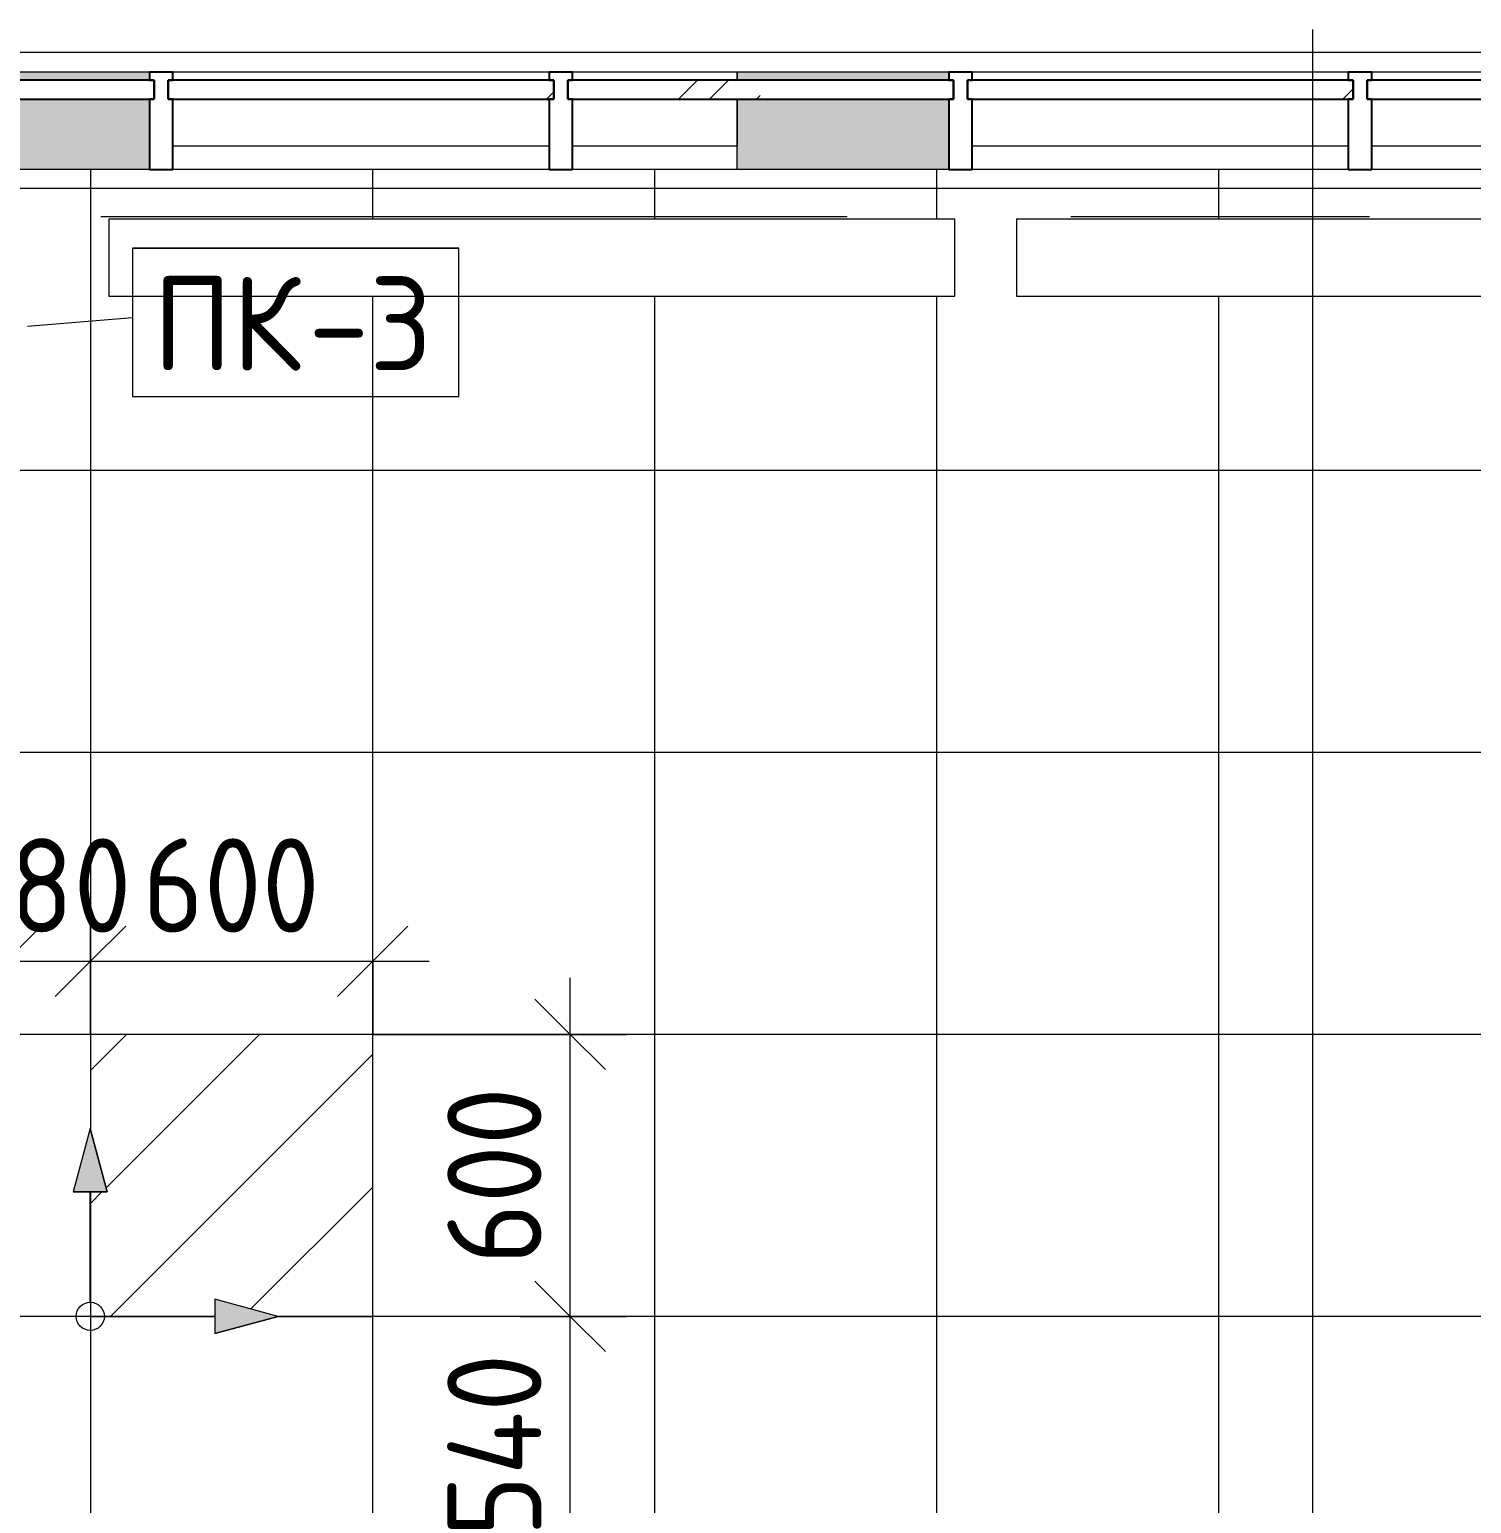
# Model space of a CAD drawing. Header units: millimetres. Extents: x -4005 to 195566, y -8553 to 29000.
# Drawn here: x 9780 to 12847, y 24262 to 27398 of the extents above; entities that cross this region are included whole.
import ezdxf

# ---------------------------------------------------------------- set-up
doc = ezdxf.new("R2010")
doc.units = ezdxf.units.MM
doc.linetypes.add('Осевая', pattern=[3175, 635, -476.25, 1587.5, -476.25])
for name, color, linetype, lineweight in [('A-ANNO-DIMS', 7, 'Continuous', 9), ('A-ANNO-DIMS-100', 7, 'Continuous', 9), ('A-DETL', 7, 'Continuous', 9), ('A-DETL-GENF', 7, 'Continuous', 9), ('A-FLOR-PATT', 7, 'Continuous', 9), ('A-GENM-IDEN', 7, 'Continuous', 9), ('A-GLAZ-CURT', 7, 'Continuous', 9), ('A-GLAZ-CURT-1', 7, 'Continuous', 25), ('A-GLAZ-CWMG', 7, 'Continuous', 9), ('A-GLAZ-CWMG-1', 7, 'Continuous', 25), ('A-WALL', 7, 'Continuous', 9), ('M-EQPM', 7, 'Continuous', 9), ('Оси', 7, 'Continuous', 9), ('Оси-2', 7, 'Осевая', 9)]:
    doc.layers.add(name, color=color, linetype=linetype, lineweight=lineweight)
for name, color, linetype, lineweight, true_color in [('A-DETL-GENF-4', 7, 'Continuous', 9, 0x004000), ('A-FLOR-1', 7, 'Continuous', 9, 0x787878), ('M-EQPM-1', 9, 'Continuous', 9, 0x808080)]:
    doc.layers.add(name, color=color, linetype=linetype, lineweight=lineweight, true_color=true_color)
doc.styles.add('GOST Common_1', font='GOST_Common.ttf', dxfattribs={"height": 200})
doc.styles.add('ISOCPEUR_1', font='isocpeur.ttf', dxfattribs={"width": 0.9, "height": 200})
doc.dimstyles.new('ISO-2_0_0_9К_Средний_округл2', dxfattribs={"dimscale": 304.8, "dimtxt": 199.196235, "dimasz": 0.492126, "dimexe": 0.393701, "dimexo": 0, "dimgap": 0, "dimtad": 1, "dimdec": 0, "dimrnd": 10, "dimzin": 0, "dimdsep": 46, "dimtxsty": 'ISOCPEUR_1', "dimblk1": 'OBLIQUE', "dimblk2": 'OBLIQUE', "dimsah": 1, "dimcen": 0.09, "dimdle": 0.393701, "dimazin": 0, "dimtfac": 1, "dimtdec": 4, "dimtix": 1, "dimtmove": 0, "dimatfit": 3, "dimfxl": 1, "dimtvp": 1, "dimtolj": 1, "dimtzin": 0, "dimarcsym": 2})

# ---------------------------------------------------------------- blocks, each defined once
blk = doc.blocks.new('Системная панель - Стекло - 40мм-V13-План отделки полов с раскладкой материалов 1 этажа в осях 1-12')
at = {"layer": 'A-GLAZ-CURT'}
h = blk.add_hatch(dxfattribs=at)
h.set_pattern_fill('FP_27', color=256, style=0, pattern_type=2)
h.set_pattern_definition([(45, (-10585, -27190), (-282.8427, 282.8427), [200, -600]), (45, (-10785, -27290), (-282.8427, 282.8427), [600, -200]), (45, (-10385, -27390), (-282.8427, 282.8427), [200, -600])])
h.paths.add_polyline_path([(-35.6, -40), (410, -40), (410, 0), (-410, 0), (-410, -40), (-374.2, -40)])
at = {"layer": 'A-GLAZ-CURT-1'}
for p, q in [((410, 0), (-410, 0)), ((-410, 0), (-410, -40)), ((410, -40), (410, 0)), ((-410, -40), (410, -40))]:
    blk.add_line(p, q, dxfattribs=at)
blk = doc.blocks.new('Системная панель - Стекло - 40мм-22856068-План отделки полов с раскладкой материалов 1 этажа в осях 1-12')
at = {"layer": 'A-GLAZ-CURT'}
h = blk.add_hatch(dxfattribs=at)
h.set_pattern_fill('FP_28', color=256, style=0, pattern_type=2)
h.set_pattern_definition([(45, (-11435.13, -27190), (-282.8427, 282.8427), [200, -600]), (45, (-11635.13, -27290), (-282.8427, 282.8427), [600, -200]), (45, (-11235.13, -27390), (-282.8427, 282.8427), [200, -600])])
h.paths.add_polyline_path([(-50.1, -40), (410.1, -40), (410.1, 0), (-410.1, 0), (-410.1, -40), (-208.6, -40)])
at = {"layer": 'A-GLAZ-CURT-1'}
for p, q in [((410.1, 0), (-410.1, 0)), ((-410.1, 0), (-410.1, -40)), ((410.1, -40), (410.1, 0)), ((-410.1, -40), (410.1, -40))]:
    blk.add_line(p, q, dxfattribs=at)
blk = doc.blocks.new('Системная панель - Стекло - 40мм-V14-План отделки полов с раскладкой материалов 1 этажа в осях 1-12')
at = {"layer": 'A-GLAZ-CURT'}
h = blk.add_hatch(dxfattribs=at)
h.set_pattern_fill('FP_29', color=256, style=0, pattern_type=2)
h.set_pattern_definition([(45, (-12285.26, -27190), (-282.8427, 282.8427), [200, -600]), (45, (-12485.26, -27290), (-282.8427, 282.8427), [600, -200]), (45, (-12085.26, -27390), (-282.8427, 282.8427), [200, -600])])
h.paths.add_polyline_path([(-400, -40), (410, -40), (410, 0), (-410, 0), (-410, -40)])
at = {"layer": 'A-GLAZ-CURT-1'}
for p, q in [((410, 0), (-410, 0)), ((-410, 0), (-410, -40)), ((410, -40), (410, 0)), ((-410, -40), (410, -40))]:
    blk.add_line(p, q, dxfattribs=at)
blk = doc.blocks.new('Системная панель - Стекло - 40мм-V15-План отделки полов с раскладкой материалов 1 этажа в осях 1-12')
at = {"layer": 'A-GLAZ-CURT'}
h = blk.add_hatch(dxfattribs=at)
h.set_pattern_fill('FP_30', color=256, style=0, pattern_type=2)
h.set_pattern_definition([(45, (-13122.76, -27190), (-282.8427, 282.8427), [200, -600]), (45, (-13322.76, -27290), (-282.8427, 282.8427), [600, -200]), (45, (-12922.76, -27390), (-282.8427, 282.8427), [200, -600])])
h.paths.add_polyline_path([(-387.5, -40), (397.5, -40), (397.5, 0), (-397.5, 0), (-397.5, -40)])
at = {"layer": 'A-GLAZ-CURT-1'}
for p, q in [((397.5, 0), (-397.5, 0)), ((-397.5, 0), (-397.5, -40)), ((397.5, -40), (397.5, 0)), ((-397.5, -40), (397.5, -40))]:
    blk.add_line(p, q, dxfattribs=at)
blk = doc.blocks.new('Прямоугольный импост - Импост структурный с накладкой - 160мм-20149069-План отделки полов с раскладкой материалов 1 этажа в осях 1-12')
at = {"layer": 'A-GLAZ-CWMG'}
for p, q in [((9185, 27307), (8385, 27307)), ((9185, 27150), (8385, 27150))]:
    blk.add_line(p, q, dxfattribs=at)
blk = doc.blocks.new('Прямоугольный импост - Импост структурный с накладкой - 160мм-23251633-План отделки полов с раскладкой материалов 1 этажа в осях 1-12')
at = {"layer": 'A-GLAZ-CWMG'}
for p, q in [((11285, 27307), (10935, 27307)), ((11285, 27307), (11285, 27290)), ((11285, 27250), (11285, 27150)), ((11285, 27150), (10935, 27150))]:
    blk.add_line(p, q, dxfattribs=at)
blk = doc.blocks.new('Прямоугольный импост - Импост структурный с накладкой - 190мм-23251634-План отделки полов с раскладкой материалов 1 этажа в осях 1-12')
at = {"layer": 'A-GLAZ-CWMG'}
for points in [[(11465.1, 27290), (11735.3, 27290), (11735.3, 27307), (11285, 27307), (11285, 27290)], [(11465.1, 27100), (11735.3, 27100), (11735.3, 27250), (11285, 27250), (11285, 27100), (11295.8, 27100)]]:
    blk.add_hatch(color=256, dxfattribs=at).paths.add_polyline_path(points)
for p, q in [((11285, 27290), (11285, 27307)), ((11735.3, 27307), (11285, 27307)), ((11285, 27100), (11285, 27250)), ((11735.3, 27100), (11285, 27100))]:
    blk.add_line(p, q, dxfattribs=at)
blk = doc.blocks.new('Прямоугольный импост - Импост структурный с накладкой - 160мм-22794257-План отделки полов с раскладкой материалов 1 этажа в осях 1-12')
at = {"layer": 'A-GLAZ-CWMG'}
for p, q in [((4935, 27307), (4160, 27307)), ((4935, 27150), (4160, 27150))]:
    blk.add_line(p, q, dxfattribs=at)
blk = doc.blocks.new('Прямоугольный импост - Импост структурный с накладкой - 190мм-20153693-План отделки полов с раскладкой материалов 1 этажа в осях 1-12')
at = {"layer": 'A-GLAZ-CWMG-1'}
for p, q in [((-25, 40), (-25, 190)), ((-25, 190), (25, 190)), ((25, 190), (25, 40)), ((-15, 40), (-25, 40)), ((-15, 0), (-15, 40)), ((15, 40), (15, 0)), ((25, 40), (15, 40)), ((-25, -17), (-25, 0)), ((-25, 0), (-15, 0)), ((15, 0), (25, 0)), ((25, 0), (25, -17)), ((25, -17), (-25, -17))]:
    blk.add_line(p, q, dxfattribs=at)
blk = doc.blocks.new('Системная панель - Стекло - 40мм-V26-План отделки полов с раскладкой материалов 1 этажа в осях 1-12')
at = {"layer": 'A-GLAZ-CURT'}
h = blk.add_hatch(dxfattribs=at)
h.set_pattern_fill('FP_41', color=256, style=0, pattern_type=2)
h.set_pattern_definition([(45, (-9735, -27190), (-282.8427, 282.8427), [200, -600]), (45, (-9935, -27290), (-282.8427, 282.8427), [600, -200]), (45, (-9535, -27390), (-282.8427, 282.8427), [200, -600])])
h.paths.add_polyline_path([(-400, -40), (410, -40), (410, 0), (-410, 0), (-410, -40)])
at = {"layer": 'A-GLAZ-CURT-1'}
for p, q in [((410, 0), (-410, 0)), ((-410, 0), (-410, -40)), ((410, -40), (410, 0)), ((-410, -40), (410, -40))]:
    blk.add_line(p, q, dxfattribs=at)
blk = doc.blocks.new('Прямоугольный импост - Импост структурный с накладкой - 190мм-23186023-План отделки полов с раскладкой материалов 1 этажа в осях 1-12')
at = {"layer": 'A-GLAZ-CWMG'}
for points in [[(9772.3, 27290), (10035, 27290), (10035, 27307), (9235, 27307), (9235, 27290)], [(9772.3, 27100), (10035, 27100), (10035, 27250), (9235, 27250), (9235, 27100), (9746, 27100)]]:
    blk.add_hatch(color=256, dxfattribs=at).paths.add_polyline_path(points)
for p, q in [((10035, 27307), (9235, 27307)), ((10035, 27100), (9746, 27100))]:
    blk.add_line(p, q, dxfattribs=at)
blk = doc.blocks.new('radiator_prado_classic_z_tip_30_po exemplyaru - Classic Z Тип 30-500-30677905-План отделки полов с раскладкой материалов 1 этажа в осях 1-12')
at = {"layer": 'M-EQPM-1'}
for p, q in [((0, 228), (0, 64)), ((1800, 228), (0, 228)), ((1800, 64), (1800, 228)), ((0, 64), (1800, 64))]:
    blk.add_line(p, q, dxfattribs=at)
blk = doc.blocks.new('Начало раскладки_красным - Начало раскладки_красным-26104606-План отделки полов с раскладкой материалов 1 этажа в осях 1-12')
at = {"layer": 'A-DETL-GENF'}
for points in [[(-264.8, 36.2), (-400, 0), (-264.8, -36.2), (-264.8, 0)], [(-0.5, -264.8), (-36.2, -264.8), (0, -400), (36.2, -264.8)]]:
    blk.add_hatch(color=256, dxfattribs=at).paths.add_polyline_path(points)
for p, q in [((-264.8, 36.2), (-400, 0)), ((-400, 0), (-264.8, 36.2)), ((-264.8, -36.2), (-264.8, 36.2)), ((-264.8, -36.2), (-264.8, 36.2)), ((-30, 0), (-264.8, 0)), ((-400, 0), (-264.8, -36.2)), ((-400, 0), (-264.8, -36.2)), ((0, -30), (0, -264.8)), ((36.2, -264.8), (-36.2, -264.8)), ((-36.2, -264.8), (0, -400)), ((0, -400), (-36.2, -264.8)), ((-36.2, -264.8), (36.2, -264.8)), ((0, -400), (36.2, -264.8)), ((0, -400), (36.2, -264.8))]:
    blk.add_line(p, q, dxfattribs=at)
blk.add_circle((0, 0), 30, dxfattribs=at)
blk = doc.blocks.new('DIMBLOCK43-План отделки полов с раскладкой материалов 1 этажа в осях 1-12')
at = {"layer": 'A-ANNO-DIMS-100'}
for p, q in [((10930.1, 24120), (10930.1, 24780)), ((10824, 24660), (11050.1, 24660)), ((10930.1, 24660), (10824, 24660)), ((9909.7, 24120), (11050.1, 24120)), ((10930.1, 24120), (9909.7, 24120))]:
    blk.add_line(p, q, dxfattribs=at)
at = {"layer": 'A-ANNO-DIMS-100', "lineweight": 20}
for p, q in [((10930.1, 24660), (10855.1, 24735)), ((10930.1, 24660), (11005.1, 24585)), ((10930.1, 24120), (10855.1, 24195)), ((10930.1, 24120), (11005.1, 24045))]:
    blk.add_line(p, q, dxfattribs=at)
at = {"layer": 'A-ANNO-DIMS-100', "color": 0, "insert": (10668.8, 24190.8), "char_height": 200, "width": 478.071, "attachment_point": 1, "rotation": 90, "line_spacing_factor": 1.149209, "style": 'ISOCPEUR_1'}
blk.add_mtext('540', dxfattribs=at)
blk = doc.blocks.new('_Oblique')
at = {"color": 0, "linetype": 'ByBlock', "lineweight": -2}
blk.add_line((-0.5, -0.5), (0.5, 0.5), dxfattribs=at)
blk = doc.blocks.new('Mark Reiling - Mark Reiling-26174330-План отделки полов с раскладкой материалов 1 этажа в осях 1-12')
at = {"layer": 'A-GENM-IDEN'}
for p, q in [((-3.47, 1.49), (-3.47, -1.663)), ((-3.47, 1.49), (3.47, 1.49)), ((3.47, 1.49), (-3.47, 1.49)), ((-3.47, 1.49), (-3.47, -1.663)), ((3.47, -1.663), (3.47, 1.49)), ((3.47, -1.663), (3.47, 1.49)), ((-3.47, -1.663), (3.47, -1.663)), ((-3.47, -1.663), (3.47, -1.663))]:
    blk.add_line(p, q, dxfattribs=at)
blk = doc.blocks.new('DIMBLOCK66-План отделки полов с раскладкой материалов 1 этажа в осях 1-12')
at = {"layer": 'A-ANNO-DIMS-100'}
for p, q in [((10930.1, 24540), (10930.1, 25380)), ((10510, 25260), (11050.1, 25260)), ((10930.1, 25260), (10510, 25260)), ((10824, 24660), (11050.1, 24660)), ((10930.1, 24660), (10824, 24660))]:
    blk.add_line(p, q, dxfattribs=at)
at = {"layer": 'A-ANNO-DIMS-100', "lineweight": 20}
for p, q in [((10930.1, 25260), (10855.1, 25335)), ((10930.1, 25260), (11005.1, 25185)), ((10930.1, 24660), (10855.1, 24735)), ((10930.1, 24660), (11005.1, 24585))]:
    blk.add_line(p, q, dxfattribs=at)
at = {"layer": 'A-ANNO-DIMS-100', "color": 0, "insert": (10668.8, 24770.4), "char_height": 200, "width": 455.087, "attachment_point": 1, "rotation": 90, "line_spacing_factor": 1.149209, "style": 'ISOCPEUR_1'}
blk.add_mtext('600', dxfattribs=at)
blk = doc.blocks.new('DIMBLOCK67-План отделки полов с раскладкой материалов 1 этажа в осях 1-12')
at = {"layer": 'A-ANNO-DIMS-100'}
for p, q in [((9909.7, 25260), (9909.7, 25535.5)), ((9730, 25521.5), (9730, 25295.5)), ((9730, 25415.5), (9730, 25521.5)), ((9610, 25415.5), (9909.7, 25415.5)), ((9909.7, 25415.5), (9909.7, 25260))]:
    blk.add_line(p, q, dxfattribs=at)
at = {"layer": 'A-ANNO-DIMS-100', "lineweight": 20}
for p, q in [((9730, 25415.5), (9805, 25490.5)), ((9909.7, 25415.5), (9984.7, 25490.5)), ((9730, 25415.5), (9655, 25340.5)), ((9909.7, 25415.5), (9834.7, 25340.5))]:
    blk.add_line(p, q, dxfattribs=at)
at = {"layer": 'A-ANNO-DIMS-100', "color": 0, "insert": (9647.5, 25676.8), "char_height": 200, "width": 413.715, "attachment_point": 1, "line_spacing_factor": 1.149209, "style": 'ISOCPEUR_1'}
blk.add_mtext('180', dxfattribs=at)
blk = doc.blocks.new('DIMBLOCK68-План отделки полов с раскладкой материалов 1 этажа в осях 1-12')
at = {"layer": 'A-ANNO-DIMS-100'}
for p, q in [((9909.7, 25260), (9909.7, 25535.5)), ((10510, 25260), (10510, 25535.5)), ((9909.7, 25415.5), (10630, 25415.5)), ((9909.7, 25415.5), (9909.7, 25260)), ((10510, 25415.5), (10510, 25260))]:
    blk.add_line(p, q, dxfattribs=at)
at = {"layer": 'A-ANNO-DIMS-100', "lineweight": 20}
for p, q in [((9909.7, 25415.5), (9984.7, 25490.5)), ((10510, 25415.5), (10585, 25490.5)), ((9909.7, 25415.5), (9834.7, 25340.5)), ((10510, 25415.5), (10435, 25340.5))]:
    blk.add_line(p, q, dxfattribs=at)
at = {"layer": 'A-ANNO-DIMS-100', "color": 0, "insert": (10020.3, 25676.8), "char_height": 200, "width": 455.087, "attachment_point": 1, "line_spacing_factor": 1.149209, "style": 'ISOCPEUR_1'}
blk.add_mtext('600', dxfattribs=at)

msp = doc.modelspace()

# ---------------------------------------------------------------- hatches: boundary and pattern name
at = {"layer": 'A-DETL-GENF-4'}
h = msp.add_hatch(dxfattribs=at)
h.set_pattern_fill('FP_149', color=256, style=0, pattern_type=2)
h.set_pattern_definition([(45, (0, 0), (-141.4214, 141.4214), [])])
h.paths.add_polyline_path([(10510, 24660), (10510, 25260), (9909.7, 25260), (9909.7, 25058.1), (9945.5, 24924.8), (9909.7, 24924.8), (9909.7, 24660), (10174, 24660), (10174, 24696.2), (10309.2, 24660)])
at = {"layer": 'A-FLOR-PATT'}
h = msp.add_hatch(dxfattribs=at)
h.set_pattern_fill('FP_127', color=256, style=0, pattern_type=2)
h.set_pattern_definition([(0, (9309.74, 16920), (0, 600), []), (90, (9309.74, 16920), (-600, 4e-14), [])])
h.paths.add_polyline_path([(2375.7, 7680), (2918.2, 7680.7), (2918.2, 7730), (2908.2, 7730), (2908.2, 7758.3), (2903.8, 7758.3), (2903.8, 8308.3), (1628.5, 8308.3), (1628.2, 7730), (1618.2, 7730), (1618.2, 7680.7), (2323.6, 7680)])
h.paths.add_polyline_path([(6570, 20627), (6570, 20725), (6560, 20725), (6560, 20627)])
h.paths.add_polyline_path([(6570, 17627), (6570, 17725), (6560, 17725), (6560, 17627)])
h.paths.add_polyline_path([(1837.7, 10879), (1852.7, 10864), (561.6, 10864), (561.6, 10599.6), (546.6, 10600), (546.6, 10879), (1831.4, 10879)])
h.paths.add_polyline_path([(2993.2, 7908), (2993.2, 7920), (4520, 7920), (4520, 8872.1), (4627.5, 8867.9), (4733.9, 8852.1), (4838, 8825.1), (4946.3, 8783.1), (5034.6, 8738.2), (5124.7, 8679.5), (5214.6, 8604.8), (5283.5, 8534.8), (5350.3, 8450.5), (5407.7, 8359.5), (5455, 8262.8), (5502.3, 8359.5), (5559.7, 8450.5), (5628.1, 8536.4), (5702, 8611.4), (5785.3, 8679.5), (5875.4, 8738.2), (5971.4, 8786.9), (6072, 8825.1), (6176.1, 8852.1), (6282.5, 8867.9), (6390, 8872.1), (6390, 7920), (12864.7, 7920), (12864.7, 8899.2), (12971.8, 8894.4), (13077.9, 8878.3), (13181.6, 8850.8), (13281.7, 8812.4), (13377.2, 8763.5), (13466.9, 8704.7), (13549.7, 8636.6), (13629.9, 8553.5), (13691.2, 8475.8), (13748.3, 8385), (13795.2, 8288.5), (13831.6, 8187.6), (13857, 8083.4), (13871, 7977.1), (13887.1, 8032.5), (13913.1, 8084), (13948.1, 8129.8), (13990.9, 8168.5), (14040.1, 8198.6), (14093.9, 8219.2), (14150.7, 8229.5), (14208.4, 8229.2), (14265, 8218.3), (14265, 7936), (14730, 7936), (14730, 7921), (14731.1, 7921), (14736.3, 8012.1), (14754.9, 8121.8), (14785.6, 8228.8), (14828, 8331.7), (14881.5, 8429.2), (14945.5, 8520.2), (15021.6, 8605.5), (15101.9, 8678.1), (15192.2, 8743.1), (15289.2, 8797.6), (15391.7, 8841), (15498.3, 8872.8), (15607.8, 8892.5), (15718.8, 8899.9), (15740, 8900), (15780, 8899.9), (15780, 8897.2), (15830, 8895), (15830, 7936), (17535, 7936), (17535, 7924.3), (17544.6, 8005.3), (17568.2, 8108.8), (17602.6, 8209.1), (17647.5, 8305.2), (17702.2, 8396.1), (17766.3, 8480.6), (17839, 8557.9), (17919.5, 8627), (18011.1, 8689.6), (18101.2, 8738.3), (18198, 8778.3), (18299.8, 8808.2), (18404.2, 8827.1), (18510, 8834.8), (18510, 7936), (20053.3, 7936), (20053.3, 8991.3), (19113.2, 8991.3), (19113.4, 9094.7), (19124.9, 9197.5), (19147.6, 9298.4), (19181.1, 9396.2), (19225.1, 9489.8), (19279.1, 9578), (19342.4, 9659.8), (19414.3, 9734.1), (19502, 9805.6), (19581.6, 9857.9), (19672.2, 9904.4), (19768.8, 9941.3), (19667.6, 9980.5), (19580.1, 10025.4), (19493.8, 10082.4), (19409.9, 10152.9), (19342.4, 10222.8), (19279.1, 10304.6), (19225.1, 10392.8), (19181.1, 10486.4), (19147.6, 10584.2), (19124.9, 10685.1), (19113.4, 10787.9), (19113.2, 10868.5), (13679, 10868.5), (13679, 15220), (13690, 15220), (13690, 15231), (15574.5, 15231), (15574.5, 15246.2), (15635, 15230), (16090, 15231), (16090, 16200), (16130, 16200), (16130, 15230), (20231, 15231), (20231, 12199), (20245, 12185), (20245, 12135), (20395, 12135), (20410, 12120), (20410, 12108), (20444.6, 12108), (20444.6, 12498.9), (22259.8, 12498.9), (22260, 11980), (22270, 11980), (22270, 12108), (22310, 12108), (22310, 12120), (22325, 12135), (22549.4, 12135), (22549.4, 12186.8), (22564.4, 12201.8), (22564.4, 12120), (22570, 12121), (22570, 13300), (22555, 13315), (22555, 14565), (21905, 14565), (21875, 14595), (21875, 15090), (21717.5, 15090), (21717.5, 15200), (21875, 15200), (21875, 15205), (21879, 15210), (21878, 15220), (21717.5, 15220), (21717.5, 15231), (21879, 15231), (21879, 15361), (21890, 15361), (21890, 18800), (21853.8, 18935.2), (21890, 18935.2), (21890, 26014.6), (21873.8, 26075.2), (21890, 26075.2), (21890, 26340), (21879, 26340), (21879, 26849), (21890, 26849), (21890, 27100), (21815, 27100), (21815, 27140), (21825, 27140), (21825, 27180), (21785, 27180), (21785, 27280), (20335, 27280), (20335, 26849), (20221, 26849), (20221, 26476.2), (18741.3, 26476.2), (18741.3, 26269), (18079.3, 26269), (18079.3, 26474), (14795, 26474), (14795, 24645), (13674, 24645), (13674, 24660), (10309.2, 24660), (10174, 24623.8), (10174, 24660), (9746.3, 24660), (9746.3, 24298.8), (9731.3, 24298.8), (9731, 24283.8), (9146.3, 24283.8), (9146.3, 22236), (9731.2, 22236), (9731.2, 22221), (9746.2, 22220), (9746.2, 20749), (9731.2, 20749), (9730, 20734), (8874, 20734), (8874, 20750), (6760, 20750), (6760, 20725), (6610, 20725), (6610, 20627), (6570, 20627), (6570, 20582), (6560, 20582), (6560, 19060), (6570, 19060), (6570, 19123), (6610, 19123), (6610, 19025), (6760, 19025), (6760, 18990), (6780, 18990), (6780, 17750), (6760, 17749.8), (6760, 17725), (6610, 17725), (6610, 17627), (6570, 17627), (6570, 17582), (6560, 17582), (6560, 16060), (6570, 16060), (6570, 16123), (6610, 16123), (6610, 16025), (6760, 16025), (6760, 16010), (6780, 16010), (6781, 15320.5), (6796, 15320.5), (6796, 14991), (7113.5, 14991), (7113.5, 14759.2), (8072.6, 14759.2), (8072.6, 14719.2), (7113.5, 14719.2), (7113.5, 14559), (6796, 14559), (6796, 12551.1), (6883.5, 12532.2), (6984.1, 12498.9), (7080.5, 12455.1), (7171.8, 12401.5), (7257, 12338.4), (7334.9, 12266.7), (7404.9, 12187.2), (7470.4, 12092.8), (7521.7, 11998.7), (7559.2, 11910.8), (7590.3, 11809.5), (7610.4, 11705.5), (7619.5, 11600), (6796, 11600), (6796, 10864), (6781, 10880), (6780, 10880), (3535.1, 10879), (3520.1, 10864), (3520.1, 11362.1), (3520.1, 11363.6), (1852.7, 11363.6), (1852.7, 10894), (1837.7, 10880), (1837.7, 11378.6), (1837.7, 11380), (1831, 11379), (1830, 10880), (545, 10879), (546, 10599.5), (566, 10599.5), (566, 8799.5), (560, 8799.5), (560, 8535), (905.7, 8535), (905.7, 8784.8), (869.5, 8784.8), (905.7, 8920), (905.7, 9120), (1506, 9120), (1506, 8520), (1305, 8519.8), (1305, 7936), (1543.2, 7936), (1542.8, 7921), (1543.2, 7920), (1543.2, 7908), (1578.5, 7908), (1578.5, 8358.3), (2953.8, 8358.3), (2953.8, 7908), (2991, 7908)])
h.paths.add_polyline_path([(18395, 7920), (18395, 8733.8), (18317.2, 8719.8), (18217.2, 8689.6), (18121.4, 8648.1), (18030.9, 8595.9), (17947, 8533.7), (17870.7, 8462.3), (17803.2, 8382.6), (17745.2, 8295.7), (17697.6, 8202.8), (17661, 8104.9), (17635.8, 8003.6), (17624.9, 7920), (17898.1, 7920)])
h.paths.add_polyline_path([(13777.2, 7920), (13784.8, 7920), (13777.2, 8019.1), (13758.3, 8118.9), (13728.3, 8216), (13687.7, 8309.1), (13636.9, 8397.1), (13576.7, 8478.9), (13500.2, 8560), (13430.9, 8619.9), (13347.1, 8677.4), (13257.5, 8725.2), (13158, 8764), (13065.1, 8789.4), (12964.7, 8805), (12964.7, 7920), (13158, 7920)])
h.paths.add_polyline_path([(13962.3, 7920), (14178, 7920), (14178, 8141), (14128.7, 8135), (14081.9, 8118.3), (14040, 8091.6), (14005, 8056.3), (13978.7, 8014.2), (13962.3, 7967.2), (13957.1, 7920)])
h.paths.add_polyline_path([(17534.5, 7920), (17534.6, 7921), (17532.1, 7920)])
h.paths.add_polyline_path([(14821.1, 7920), (15740, 7920), (15740, 8809.9), (15637.4, 8805.3), (15536, 8789.1), (15437.1, 8761.6), (15341.9, 8723.1), (15251.6, 8674.1), (15167.4, 8615.3), (15090.4, 8547.3), (15019.3, 8468), (14961.7, 8387.7), (14911.7, 8298), (14872, 8203.3), (14843.3, 8104.7), (14825.9, 8003.5), (14825.3, 7992.4)])
h.paths.add_polyline_path([(20230, 7920), (20230, 9040), (20210.3, 9040), (20210.3, 7920), (20220, 7920)])
h.paths.add_polyline_path([(4610.2, 7920), (5421.8, 7920), (5414.3, 8010.6), (5395.1, 8108.9), (5365.1, 8204.5), (5324.6, 8296.1), (5274.2, 8382.7), (5208, 8470.1), (5146.3, 8536.4), (5070.3, 8601.6), (4987.6, 8658), (4899.1, 8704.9), (4805.9, 8741.6), (4709.2, 8767.8), (4610.2, 8783.1), (4610.2, 7992.4)])
h.paths.add_polyline_path([(5488.2, 7920), (6299.8, 7920), (6299.8, 8783.1), (6200.8, 8767.8), (6104.1, 8741.6), (6010.9, 8704.9), (5922.4, 8658), (5839.7, 8601.6), (5762.2, 8534.8), (5695.4, 8463.1), (5635.8, 8382.7), (5585.4, 8296.1), (5544.9, 8204.5), (5514.9, 8108.9), (5495.7, 8010.6), (5494.2, 7992.4)])
h.paths.add_polyline_path([(12760, 7921), (7660, 7921), (7660, 7936), (12825, 7936), (12825, 7921), (12760.3, 7921)])
h.paths.add_polyline_path([(3000.8, 7921), (2993.2, 7921), (2993.2, 7936), (3730, 7936), (3730, 7921), (3510, 7921)])
h.paths.add_polyline_path([(545, 8800), (546, 8800), (545, 9072.7)])
h.paths.add_polyline_path([(20110.3, 9040), (20110.3, 9050), (20130.3, 9050), (20130.3, 9090), (20230, 9090), (20230, 10805.2), (20130.3, 10805.2), (20130.3, 10850), (20110.3, 10850), (20110.3, 10860), (20070.3, 10860), (20070.3, 10850), (20053.3, 10850), (20053.3, 10801.3), (19202.8, 10801.3), (19213.3, 10702), (19235.3, 10604.7), (19268.5, 10510.5), (19312.4, 10420.9), (19366.5, 10337), (19430, 10259.9), (19502, 10190.8), (19581.6, 10130.6), (19672.2, 10078.1), (19759, 10039.9), (19854.5, 10010.6), (19952.6, 9992.7), (20052.3, 9986.3), (20052.3, 9896.3), (19952.6, 9889.9), (19854.5, 9872), (19759, 9842.7), (19667.6, 9802.5), (19580.1, 9750.9), (19502, 9691.7), (19430, 9622.6), (19366.5, 9545.6), (19312.4, 9461.7), (19268.5, 9372.1), (19235.3, 9277.9), (19213.3, 9180.6), (19202.8, 9081.3), (20053.3, 9081.3), (20053.3, 9050), (20070.3, 9050), (20070.3, 9040)])
h.paths.add_polyline_path([(545, 9155), (546, 9155), (545, 10152.9)])
h.paths.add_polyline_path([(20220, 10855.2), (20230, 10855.2), (20230, 10880), (20220, 10879.5), (20220, 10868.5), (20210.3, 10868.5), (20210.3, 10855.2)])
h.paths.add_polyline_path([(6760, 10864), (3539, 10864), (3540, 10879), (6781, 10879), (6780, 10864), (6767.7, 10864)])
h.paths.add_polyline_path([(1852.7, 11378.6), (3531, 11378.6), (3531, 11380), (1852.7, 11380)])
h.paths.add_polyline_path([(6768, 11600), (6780, 11600), (6778.9, 11650), (6760, 11650), (6760, 11640), (6768, 11640), (6768, 11620)])
h.paths.add_polyline_path([(6760, 11690), (7521.7, 11690), (7501.8, 11792.2), (7470.4, 11891.4), (7427.8, 11986.4), (7374.7, 12075.9), (7311.7, 12158.8), (7239.6, 12233.9), (7159.5, 12300.3), (7072.3, 12357.2), (6979.1, 12403.6), (6881.3, 12439.2), (6780, 12463.3), (6780, 12550), (6768, 12550), (6768, 12510), (6760, 12510), (6760, 11732)])
h.paths.add_polyline_path([(22310, 11880), (22310, 11892), (22270, 11892), (22270, 11900), (22260, 11900), (22260, 11880), (22295, 11880)])
h.paths.add_polyline_path([(21961, 11880), (22210, 11880), (22209.8, 12448.9), (20494.6, 12448.9), (20494.6, 11900), (20510, 11900), (20510, 11880), (21283.8, 11880)])
h.paths.add_polyline_path([(20450, 11880), (20460, 11880), (20460, 11898.9), (20450, 11898.9), (20450, 11892), (20410, 11892), (20410, 11880), (20444.6, 11880)])
h.paths.add_polyline_path([(22545.2, 12683.8), (22410, 12720), (22545.2, 12756.2)])
h.paths.add_polyline_path([(7095, 14574), (7098.5, 14575), (7097.5, 14976), (7097.5, 14975), (7097.5, 14575), (7095, 14575)])
h.paths.add_polyline_path([(9872.6, 14719.2), (9092.6, 14719.2), (9092.6, 14759.2), (9872.6, 14759.2)])
h.paths.add_polyline_path([(8972.6, 14719.2), (8192.6, 14719.2), (8192.6, 14759.2), (8972.6, 14759.2), (8972.6, 14755.8)])
h.paths.add_polyline_path([(9912.6, 14799.2), (9912.6, 15879.2), (9952.6, 15879.2), (9952.6, 14799.2)])
h.paths.add_polyline_path([(9620, 16006.2), (9460, 16006.2), (9460, 16207), (9458, 16207.3), (9458, 16234.3), (9308.9, 16261.7), (9305, 16266.9), (9303.8, 16274.2), (9305.6, 16281.7), (9309.9, 16287.5), (9315.6, 16289.9), (9330.1, 16287.5), (9460, 16264.3), (9460, 16266), (9458, 16266.9), (9458, 16270), (9460, 16270.4), (9460, 16286.2), (9695, 16286.2), (9695.5, 16799.9), (9725, 16799.9), (9725, 16286.2), (9960, 16286.2), (9960, 16006.2), (9772.3, 16006.2)])
h.paths.add_polyline_path([(9713.4, 16871.5), (9695, 16871.5), (9695, 17385.2), (9460, 17385.2), (9460, 17401.4), (9458, 17401.4), (9458, 17405.4), (9460, 17405.4), (9460, 17407.1), (9315.6, 17381.5), (9309.9, 17383.9), (9305.6, 17389.6), (9303.8, 17397.2), (9305, 17404.5), (9308.9, 17409.7), (9315.6, 17411.7), (9458, 17437.1), (9458, 17464.4), (9460, 17464.4), (9460, 17665.2), (9960, 17665.2), (9960, 17385.2), (9725, 17385.2), (9724.5, 16871.5), (9713.9, 16871.5)])
h.paths.add_polyline_path([(9717.5, 16871.5), (9717.5, 16871.5), (9720.6, 16871.5)])
h.paths.add_polyline_path([(9912.6, 17799.2), (9912.6, 18429.2), (9952.6, 18429.2), (9952.6, 17799.2)])
h.paths.add_polyline_path([(14330, 17821), (13690, 17821), (13690, 17825.5), (13679, 17825.5), (13679, 18474.5), (13690, 18474.5), (13690, 18470), (14330, 18470.7), (14330, 18474.5), (14341, 18474.5), (14340.2, 17825.5), (14334.5, 17825.5), (14334.5, 17821)])
h.paths.add_polyline_path([(13690, 18479), (13679, 18479), (13679, 18490), (14329, 18490), (14328.1, 18479), (13710, 18479)])
h.paths.add_polyline_path([(9952.6, 18549.2), (9912.6, 18549.2), (9912.6, 19179.2), (9952.6, 19179.2), (9952.6, 18795.2)])
h.paths.add_polyline_path([(9912.6, 19299.2), (9912.6, 20632.7), (9952.6, 20632.7), (9952.6, 19299.2)])
h.paths.add_polyline_path([(9731.2, 20749), (9730, 22221), (9131.2, 22221.2), (9131.2, 22220), (9730, 22220), (9730, 20750), (9730, 20749)])
h.paths.add_polyline_path([(13710, 21569), (13679, 21569), (13679, 22224.5), (13690, 22224.5), (13690, 22220), (13700, 22221), (13700, 22232), (14341, 22231.9), (14340.2, 21569), (13758.1, 21569)])
h.paths.add_polyline_path([(9701.1, 22320), (9309.5, 22320), (9309.5, 24120), (9909.7, 24120), (9909.7, 22320), (9730, 22320)])
h.paths.add_polyline_path([(9994.3, 23413.8), (9994.3, 23486.2), (10129.5, 23450)])
h.paths.add_polyline_path([(9731.3, 24298.8), (9731, 24299), (9731, 24298.8)])
h.paths.add_polyline_path([(21283.8, 25920), (20709.7, 25920), (20709.7, 26520), (20910, 26520), (21045.2, 26556.2), (21045.2, 26520), (21310, 26520), (21310, 26255.2), (21346.2, 26255.2), (21310, 26120), (21310, 25920)])
h.paths.add_polyline_path([(21574.8, 26483.8), (21574.8, 26556.2), (21710, 26520)])
h.paths.add_polyline_path([(19252.4, 26560), (20136.3, 26560), (20135.9, 26560), (18913.8, 26560)])
h.paths.add_polyline_path([(21283.8, 26784.8), (21273.8, 26784.8), (21310, 26920), (21346.2, 26784.8), (21310, 26784.8)])
h.paths.add_polyline_path([(21825, 27180), (21890, 27180), (21890, 27280), (21825, 27280), (21825, 27262)])
h = msp.add_hatch(dxfattribs=at)
h.set_pattern_fill('FP_128', color=256, style=0, pattern_type=2)
h.set_pattern_definition([(0, (6909.74, 22860), (0, 600), []), (90, (6909.74, 22860), (-600, 4e-14), [])])
h.paths.add_polyline_path([(9731.3, 25771), (9710, 25770), (9710, 25739), (9730, 25739), (9731, 24660), (9731.3, 24660), (9731.3, 25770)])
h.paths.add_polyline_path([(9873, 24660), (9909.7, 24660), (9909.7, 24924.8), (9873, 24924.8), (9909.7, 25060), (9909.7, 25260), (10510, 25260), (10510, 24660), (13674, 24660), (13674, 26830.8), (11879.7, 26830.8), (11879.7, 26994.8), (13674, 26994.8), (13674, 27099), (13689, 27099), (13689, 27100), (9746, 27100), (9746, 26464), (9074, 26464), (9090, 26479), (9731, 26480), (9730, 26480), (9090, 26480), (9090, 27100), (4696, 27100), (4696, 26464), (4060, 26464), (4061.1, 25786), (9731.3, 25786), (9731.3, 25771), (9746.3, 25770), (9746.3, 24660)])
h.paths.add_polyline_path([(4679.1, 26479), (4681, 26480), (4680, 26480), (4660, 26479)])
h.paths.add_polyline_path([(10449.4, 26830.8), (9948.5, 26830.8), (9948.5, 26994.8), (11748.5, 26994.8), (11748.5, 26830.8), (11126.6, 26830.8)])
h.paths.add_polyline_path([(8608.7, 26830.8), (6808.7, 26830.8), (6808.7, 26994.8), (8608.7, 26994.8), (8608.7, 26897.3)])
h.paths.add_polyline_path([(4755.7, 26830.8), (4755.7, 26994.8), (6555.7, 26994.8), (6555.7, 26830.8), (5032.2, 26830.8)])

# ---------------------------------------------------------------- linework, layer by layer
at = {"layer": 'A-DETL'}
for p, q in [((10510, 25260), (9909.7, 25260)), ((9909.7, 25260), (9909.7, 25058.1)), ((10510, 24660), (10510, 25260)), ((9909.7, 24924.8), (9909.7, 24660)), ((9909.7, 24660), (10174, 24660)), ((10309.2, 24660), (10510, 24660))]:
    msp.add_line(p, q, dxfattribs=at)
at = {"layer": 'A-FLOR-1'}
for p, q in [((10885, 27100), (10085, 27100)), ((11285, 27100), (10935, 27100)), ((12585.3, 27100), (11785.3, 27100)), ((13410.3, 27100), (12635.3, 27100)), ((10174, 24660), (9746.3, 24660)), ((13674, 24660), (10309.2, 24660))]:
    msp.add_line(p, q, dxfattribs=at)
at = {"layer": 'A-GENM-IDEN'}
msp.add_line((9776, 26767), (9999.3, 26785.1), dxfattribs=at)
at = {"layer": 'A-WALL'}
msp.add_line((4060, 27350), (13710, 27350), dxfattribs=at)
at = {"layer": 'Оси'}
msp.add_line((12510, 24898.1), (12510, 27398.1), dxfattribs=at)
at = {"layer": 'Оси-2'}
for p, q in [((-704.7, 27000), (31360, 27000)), ((12510, 593.7), (12510, 24898.1))]:
    msp.add_line(p, q, dxfattribs=at)

# ---------------------------------------------------------------- block references
at = {"layer": 'A-DETL-GENF', "rotation": 180}
msp.add_blockref('Начало раскладки_красным - Начало раскладки_красным-26104606-План отделки полов с раскладкой материалов 1 этажа в осях 1-12', (9909.2, 24660), dxfattribs=at)
at = {"layer": 'A-GENM-IDEN', "xscale": 99.99999999999993, "yscale": 99.99999999999993, "zscale": 99.99999999999993}
msp.add_blockref('Mark Reiling - Mark Reiling-26174330-План отделки полов с раскладкой материалов 1 этажа в осях 1-12', (10346.3, 26783.5), dxfattribs=at)
at = {"layer": 'A-GLAZ-CURT'}
for name, p in [('Системная панель - Стекло - 40мм-V26-План отделки полов с раскладкой материалов 1 этажа в осях 1-12', (9635, 27290)), ('Системная панель - Стекло - 40мм-V13-План отделки полов с раскладкой материалов 1 этажа в осях 1-12', (10485, 27290)), ('Системная панель - Стекло - 40мм-22856068-План отделки полов с раскладкой материалов 1 этажа в осях 1-12', (11335.1, 27290)), ('Системная панель - Стекло - 40мм-V14-План отделки полов с раскладкой материалов 1 этажа в осях 1-12', (12185.3, 27290)), ('Системная панель - Стекло - 40мм-V15-План отделки полов с раскладкой материалов 1 этажа в осях 1-12', (13022.8, 27290))]:
    msp.add_blockref(name, p, dxfattribs=at)
at = {"layer": 'A-GLAZ-CWMG'}
for name, p in [('Прямоугольный импост - Импост структурный с накладкой - 190мм-23186023-План отделки полов с раскладкой материалов 1 этажа в осях 1-12', (0, 0)), ('Прямоугольный импост - Импост структурный с накладкой - 160мм-20149069-План отделки полов с раскладкой материалов 1 этажа в осях 1-12', (1700, 0)), ('Прямоугольный импост - Импост структурный с накладкой - 160мм-23251633-План отделки полов с раскладкой материалов 1 этажа в осях 1-12', (0, 0)), ('Прямоугольный импост - Импост структурный с накладкой - 190мм-23251634-План отделки полов с раскладкой материалов 1 этажа в осях 1-12', (0, 0)), ('Прямоугольный импост - Импост структурный с накладкой - 160мм-20149069-План отделки полов с раскладкой материалов 1 этажа в осях 1-12', (3400.3, 0)), ('Прямоугольный импост - Импост структурный с накладкой - 160мм-22794257-План отделки полов с раскладкой материалов 1 этажа в осях 1-12', (8475.3, 0))]:
    msp.add_blockref(name, p, dxfattribs=at)
at = {"layer": 'A-GLAZ-CWMG', "extrusion": (0, 0, -1), "rotation": 180}
for p in [(-10060, 27290), (-10910, 27290), (-11760.3, 27290), (-12610.3, 27290)]:
    msp.add_blockref('Прямоугольный импост - Импост структурный с накладкой - 190мм-20153693-План отделки полов с раскладкой материалов 1 этажа в осях 1-12', p, dxfattribs=at)
at = {"layer": 'M-EQPM', "rotation": 180}
for p in [(11748.5, 27058.8), (13679.7, 27058.8)]:
    msp.add_blockref('radiator_prado_classic_z_tip_30_po exemplyaru - Classic Z Тип 30-500-30677905-План отделки полов с раскладкой материалов 1 этажа в осях 1-12', p, dxfattribs=at)

# ---------------------------------------------------------------- texts
at = {"layer": 'A-GENM-IDEN', "char_height": 200, "attachment_point": 1, "style": 'GOST Common_1'}
for s, insert, width in [('ПК', (10042.2, 26872.6), 400.844), ('-3', (10372.9, 26872.6), 344.726)]:
    msp.add_mtext(s, dxfattribs=dict(at, insert=insert, width=width))

# ---------------------------------------------------------------- dimensions: what is measured, and where the dimension line sits
at = {"layer": 'A-ANNO-DIMS'}
for base, p1, p2, override, picture, middle in [((9909.7, 25415.5), (9730, 25521.5), (9909.7, 25260), {"dimpost": '<>', "dimfxl": 317.347395}, 'DIMBLOCK67-План отделки полов с раскладкой материалов 1 этажа в осях 1-12', (9819.9, 25515.5)), ((10510, 25415.5), (9909.7, 25260), (10510, 25260), {"dimpost": '<>', "dimfxl": 600.256519}, 'DIMBLOCK68-План отделки полов с раскладкой материалов 1 этажа в осях 1-12', (10209.9, 25515.5))]:
    dim = msp.add_linear_dim(base=base, p1=p1, p2=p2, dimstyle='ISO-2_0_0_9К_Средний_округл2', override=override, dxfattribs=at)
    dim.commit()
    dim.dimension.update_dxf_attribs({"geometry": picture, "text_midpoint": middle})
for base, p1, p2, override, picture, middle in [((10930.1, 25260), (10824, 24660), (10510, 25260), {"dimpost": '<>', "dimfxl": 677.19734}, 'DIMBLOCK66-План отделки полов с раскладкой материалов 1 этажа в осях 1-12', (10830.1, 24960)), ((10930.1, 24660), (9909.7, 24120), (10824, 24660), {"dimpost": '<>', "dimfxl": 1061.821802}, 'DIMBLOCK43-План отделки полов с раскладкой материалов 1 этажа в осях 1-12', (10830.1, 24390))]:
    dim = msp.add_linear_dim(base=base, p1=p1, p2=p2, angle=90, dimstyle='ISO-2_0_0_9К_Средний_округл2', override=override, dxfattribs=at)
    dim.commit()
    dim.dimension.update_dxf_attribs({"geometry": picture, "text_midpoint": middle})

doc.saveas('drawing.dxf')
